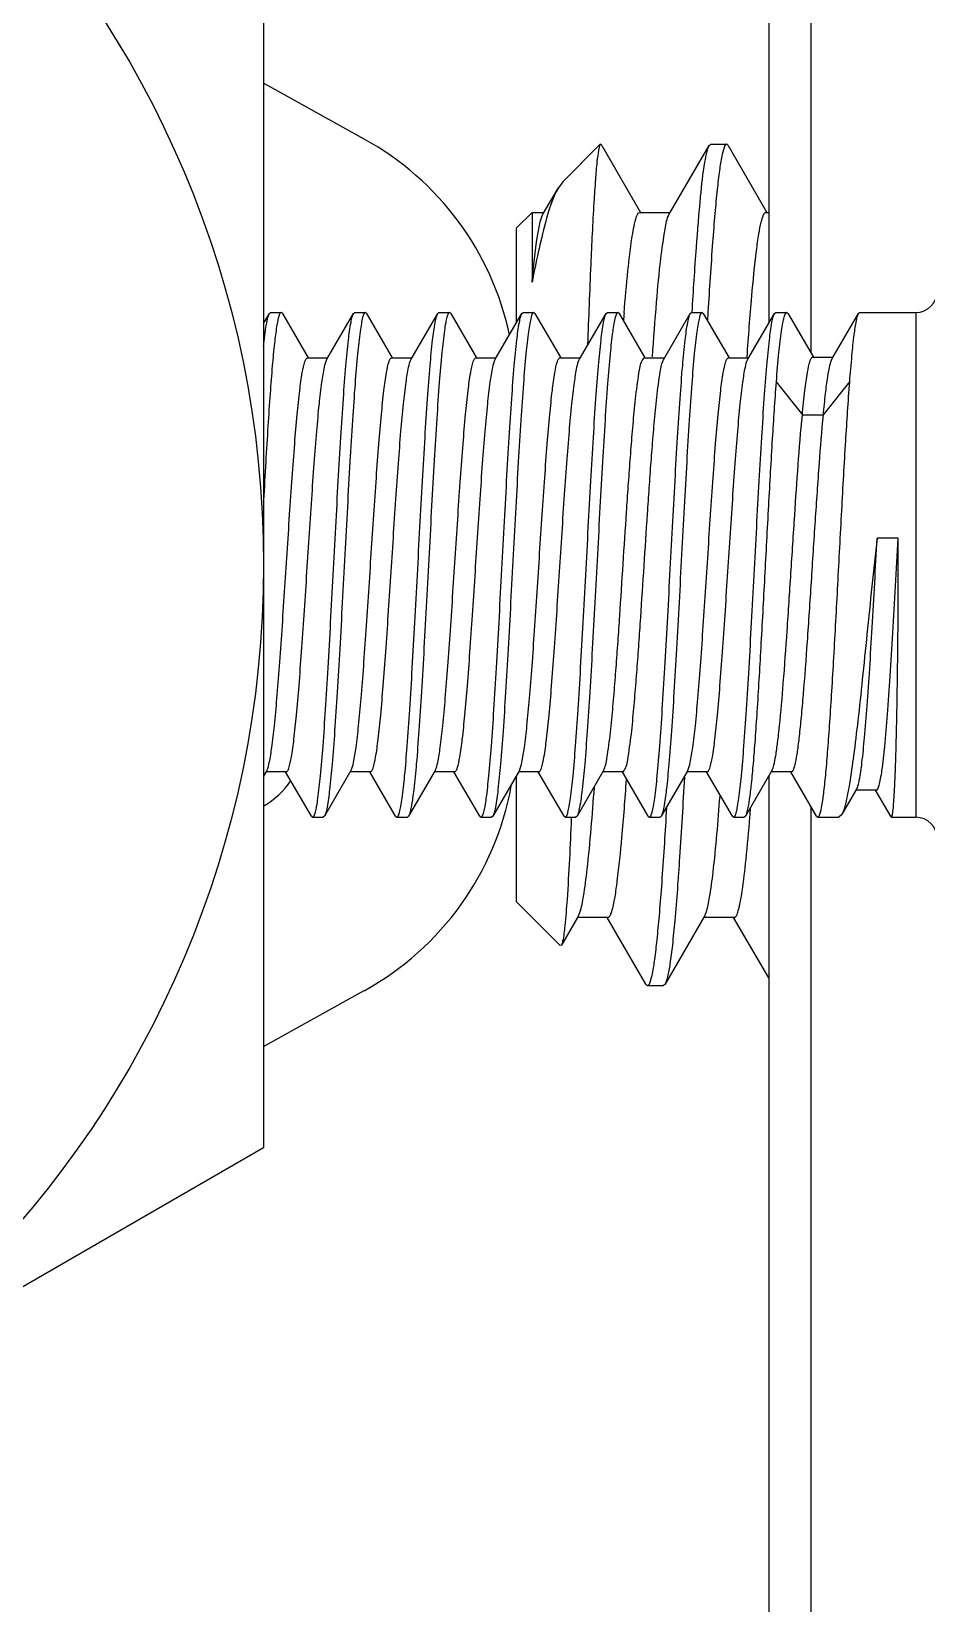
# Model space of a CAD drawing. Extents: x -427546 to -314919, y 698702 to 968782.
# Drawn here: x -410301.5 to -410247.2, y 889898.4 to 889993.9 of the extents above; entities that cross this region are included whole.
import ezdxf

# ---------------------------------------------------------------- set-up
doc = ezdxf.new("R2010")
doc.units = 0
doc.header["$LTSCALE"] = 1000
doc.header["$MEASUREMENT"] = 0
doc.layers.get('0').update_dxf_attribs({"linetype": 'CONTINUOUS'})

msp = doc.modelspace()

# ---------------------------------------------------------------- linework, layer by layer
for p, q in [((-410256.778, 890048.397), (-410256.778, 889976.171)), ((-410254.223, 890022.842), (-410254.223, 889974.394)), ((-410287.444, 889996.92), (-410287.444, 889926.101)), ((-410281.327, 889987.378), (-410287.444, 889990.768)), ((-410269.283, 889984.782), (-410267, 889987.065)), ((-410267, 889987.065), (-410267.015, 889987.046)), ((-410266.899, 889986.978), (-410267, 889987.065)), ((-410260.394, 889986.979), (-410260.294, 889987.065)), ((-410260.294, 889987.065), (-410259.333, 889987.065)), ((-410260.294, 889987.065), (-410259.333, 889987.065)), ((-410259.333, 889987.065), (-410259.347, 889987.063)), ((-410259.233, 889986.978), (-410259.333, 889987.065)), ((-410266.899, 889986.978), (-410264.55, 889982.925)), ((-410262.813, 889982.822), (-410260.394, 889986.979)), ((-410259.233, 889986.978), (-410256.883, 889982.925)), ((-410270.419, 889982.925), (-410269.548, 889984.421)), ((-410269.283, 889984.782), (-410269.548, 889984.421)), ((-410272.111, 889981.954), (-410271.14, 889982.925)), ((-410271.14, 889982.925), (-410270.419, 889982.925)), ((-410271.14, 889982.925), (-410271.14, 889978.69)), ((-410270.479, 889982.822), (-410270.419, 889982.925)), ((-410264.61, 889982.925), (-410262.753, 889982.925)), ((-410256.943, 889982.925), (-410256.778, 889982.925)), ((-410272.111, 889981.954), (-410272.111, 889976.171)), ((-410287.444, 889976.171), (-410287.09, 889976.779)), ((-410287.09, 889976.779), (-410287.016, 889976.843)), ((-410287.016, 889976.843), (-410286.376, 889976.843)), ((-410287.016, 889976.843), (-410286.376, 889976.843)), ((-410286.301, 889976.779), (-410286.376, 889976.843)), ((-410286.301, 889976.779), (-410284.737, 889974.083)), ((-410283.595, 889974.006), (-410281.979, 889976.779)), ((-410281.979, 889976.779), (-410281.905, 889976.843)), ((-410281.905, 889976.843), (-410281.265, 889976.843)), ((-410281.905, 889976.843), (-410281.265, 889976.843)), ((-410281.19, 889976.779), (-410281.265, 889976.843)), ((-410281.19, 889976.779), (-410279.626, 889974.083)), ((-410278.484, 889974.006), (-410276.868, 889976.779)), ((-410276.868, 889976.779), (-410276.794, 889976.843)), ((-410276.794, 889976.843), (-410276.154, 889976.843)), ((-410276.794, 889976.843), (-410276.154, 889976.843)), ((-410276.14, 889976.841), (-410276.154, 889976.843)), ((-410276.079, 889976.779), (-410276.14, 889976.841)), ((-410276.079, 889976.779), (-410274.515, 889974.083)), ((-410273.373, 889974.006), (-410271.757, 889976.779)), ((-410271.757, 889976.779), (-410271.683, 889976.843)), ((-410271.683, 889976.843), (-410271.043, 889976.843)), ((-410271.683, 889976.843), (-410271.043, 889976.843)), ((-410270.968, 889976.779), (-410271.043, 889976.843)), ((-410270.968, 889976.779), (-410269.404, 889974.083)), ((-410268.262, 889974.006), (-410266.646, 889976.779)), ((-410266.646, 889976.779), (-410266.572, 889976.843)), ((-410266.572, 889976.843), (-410265.932, 889976.843)), ((-410266.572, 889976.843), (-410265.932, 889976.843)), ((-410265.857, 889976.779), (-410265.932, 889976.843)), ((-410265.857, 889976.779), (-410264.293, 889974.083)), ((-410263.151, 889974.006), (-410261.535, 889976.779)), ((-410261.535, 889976.779), (-410261.461, 889976.843)), ((-410261.461, 889976.843), (-410260.821, 889976.843)), ((-410261.461, 889976.843), (-410260.821, 889976.843)), ((-410260.746, 889976.779), (-410260.821, 889976.843)), ((-410260.746, 889976.779), (-410259.182, 889974.083)), ((-410260.469, 889976.771), (-410260.493, 889976.371)), ((-410260.463, 889976.881), (-410260.469, 889976.771)), ((-410258.04, 889974.006), (-410256.424, 889976.779)), ((-410256.424, 889976.779), (-410256.35, 889976.843)), ((-410256.35, 889976.843), (-410255.688, 889976.843)), ((-410256.35, 889976.843), (-410255.688, 889976.843)), ((-410255.602, 889976.768), (-410255.688, 889976.843)), ((-410255.602, 889976.768), (-410254.064, 889974.121)), ((-410252.924, 889974.043), (-410251.326, 889976.787)), ((-410251.326, 889976.787), (-410251.261, 889976.843)), ((-410251.261, 889976.843), (-410247.834, 889976.843)), ((-410251.261, 889976.843), (-410247.834, 889976.843)), ((-410247.834, 889946.177), (-410247.834, 889976.843)), ((-410284.782, 889974.083), (-410283.55, 889974.083)), ((-410279.671, 889974.083), (-410278.439, 889974.083)), ((-410274.56, 889974.083), (-410273.328, 889974.083)), ((-410269.449, 889974.083), (-410268.217, 889974.083)), ((-410264.338, 889974.083), (-410263.106, 889974.083)), ((-410259.228, 889974.083), (-410257.995, 889974.083)), ((-410258.096, 889974.064), (-410258.089, 889974.15)), ((-410254.11, 889974.121), (-410252.878, 889974.121)), ((-410256.329, 889972.619), (-410254.735, 889970.62)), ((-410253.457, 889970.62), (-410251.858, 889972.619)), ((-410254.735, 889970.62), (-410253.457, 889970.62)), ((-410248.919, 889963.134), (-410250.197, 889963.134)), ((-410287.247, 889949.016), (-410287.444, 889948.676)), ((-410286.06, 889948.937), (-410287.292, 889948.937)), ((-410284.535, 889946.241), (-410286.105, 889948.937)), ((-410282.136, 889949.016), (-410283.746, 889946.242)), ((-410280.949, 889948.937), (-410282.181, 889948.937)), ((-410279.424, 889946.241), (-410280.994, 889948.937)), ((-410277.025, 889949.016), (-410278.635, 889946.242)), ((-410275.838, 889948.937), (-410277.071, 889948.937)), ((-410274.313, 889946.241), (-410275.883, 889948.937)), ((-410271.914, 889949.016), (-410273.524, 889946.242)), ((-410270.727, 889948.937), (-410271.96, 889948.937)), ((-410269.202, 889946.241), (-410270.772, 889948.937)), ((-410266.803, 889949.016), (-410268.413, 889946.242)), ((-410265.616, 889948.937), (-410266.849, 889948.937)), ((-410264.091, 889946.241), (-410265.661, 889948.937)), ((-410261.692, 889949.016), (-410263.302, 889946.242)), ((-410260.505, 889948.937), (-410261.738, 889948.937)), ((-410258.98, 889946.241), (-410260.55, 889948.937)), ((-410256.581, 889949.016), (-410258.191, 889946.242)), ((-410255.394, 889948.937), (-410256.627, 889948.937)), ((-410253.869, 889946.241), (-410255.439, 889948.937)), ((-410272.111, 889948.676), (-410272.111, 889941.066)), ((-410256.778, 889948.676), (-410256.778, 889874.624)), ((-410251.438, 889947.888), (-410252.354, 889946.318)), ((-410250.244, 889947.817), (-410251.48, 889947.817)), ((-410249.347, 889946.197), (-410250.287, 889947.817)), ((-410284.535, 889946.241), (-410284.46, 889946.177)), ((-410284.46, 889946.177), (-410283.82, 889946.177)), ((-410284.46, 889946.177), (-410283.82, 889946.177)), ((-410283.746, 889946.242), (-410283.82, 889946.177)), ((-410279.424, 889946.241), (-410279.349, 889946.177)), ((-410279.349, 889946.177), (-410278.709, 889946.177)), ((-410279.349, 889946.177), (-410278.709, 889946.177)), ((-410278.635, 889946.242), (-410278.709, 889946.177)), ((-410274.313, 889946.241), (-410274.238, 889946.177)), ((-410274.238, 889946.177), (-410273.598, 889946.177)), ((-410274.238, 889946.177), (-410273.598, 889946.177)), ((-410273.524, 889946.242), (-410273.598, 889946.177)), ((-410269.202, 889946.241), (-410269.128, 889946.177)), ((-410269.128, 889946.177), (-410268.487, 889946.177)), ((-410269.128, 889946.177), (-410268.487, 889946.177)), ((-410268.759, 889946.127), (-410268.76, 889946.097)), ((-410268.413, 889946.242), (-410268.487, 889946.177)), ((-410264.091, 889946.241), (-410264.017, 889946.177)), ((-410264.017, 889946.177), (-410263.376, 889946.177)), ((-410264.017, 889946.177), (-410263.376, 889946.177)), ((-410263.302, 889946.242), (-410263.376, 889946.177)), ((-410262.994, 889946.195), (-410262.993, 889946.222)), ((-410262.993, 889946.222), (-410262.959, 889946.801)), ((-410258.98, 889946.241), (-410258.906, 889946.177)), ((-410258.906, 889946.177), (-410258.265, 889946.177)), ((-410258.906, 889946.177), (-410258.265, 889946.177)), ((-410258.191, 889946.242), (-410258.265, 889946.177)), ((-410254.223, 889946.849), (-410254.223, 889872.068)), ((-410253.869, 889946.241), (-410253.795, 889946.177)), ((-410253.795, 889946.177), (-410252.517, 889946.177)), ((-410253.795, 889946.177), (-410252.517, 889946.177)), ((-410252.354, 889946.318), (-410252.517, 889946.177)), ((-410249.347, 889946.197), (-410249.324, 889946.177)), ((-410249.324, 889946.177), (-410247.834, 889946.177)), ((-410249.324, 889946.177), (-410247.834, 889946.177)), ((-410272.111, 889941.066), (-410269.43, 889938.385)), ((-410268.323, 889940.199), (-410268.383, 889940.095)), ((-410260.656, 889940.199), (-410263.066, 889936.042)), ((-410268.383, 889940.095), (-410269.36, 889938.411)), ((-410266.526, 889940.095), (-410268.383, 889940.095)), ((-410264.227, 889936.042), (-410266.586, 889940.095)), ((-410258.86, 889940.095), (-410260.716, 889940.095)), ((-410256.778, 889936.416), (-410258.92, 889940.095)), ((-410269.36, 889938.411), (-410269.43, 889938.385)), ((-410287.444, 889932.252), (-410281.327, 889935.643)), ((-410264.227, 889936.042), (-410264.127, 889935.955)), ((-410264.127, 889935.955), (-410264.113, 889935.957)), ((-410264.127, 889935.955), (-410263.167, 889935.955)), ((-410264.127, 889935.955), (-410263.167, 889935.955)), ((-410263.066, 889936.042), (-410263.167, 889935.955)), ((-410287.444, 889926.101), (-410348.776, 889890.691))]:
    msp.add_line(p, q)
msp.add_circle((-410348.776, 889961.51), 61.332)
for centre, radius, start, end in [((-410289.999, 889971.732), 17.888, 12.10609, 60.99999), ((-410247.834, 889978.121), 1.278, 270, 0), ((-410286.376, 889976.799), 0.0437, 90.03991, 101.02593), ((-410281.265, 889976.799), 0.0437, 90.03975, 101.01088), ((-410271.043, 889976.799), 0.0437, 90.03973, 101.00855), ((-410265.932, 889976.799), 0.0437, 90.04059, 101.08865), ((-410072.511, 889961.095), 193.683, 175.34936, 175.48727), ((-410260.821, 889976.799), 0.0437, 90.03959, 100.99568), ((-410255.688, 889976.794), 0.0495, 90.00528, 95.81461), ((-410289.999, 889951.288), 5.111, 300.11018, 325.6732), ((-410289.999, 889951.288), 17.888, 299.00001, 349.65491), ((-410284.46, 889946.221), 0.0437, 270.03852, 280.89518), ((-410279.349, 889946.221), 0.0436, 270.03683, 280.73118), ((-410274.239, 889946.221), 0.0437, 270.03858, 280.90111), ((-410269.128, 889946.221), 0.0436, 270.03696, 280.7443), ((-410264.017, 889946.221), 0.0437, 270.03862, 280.90474), ((-410258.906, 889946.221), 0.0436, 270.03729, 280.77595), ((-410451.648, 889961.98), 194.374, 355.34217, 355.50155), ((-410253.795, 889946.221), 0.0436, 270.03314, 280.36013), ((-410247.834, 889944.9), 1.278, 0, 90)]:
    msp.add_arc(centre, radius, start, end)
for points, knots in [([(-410267.015, 889987.046), (-410267.076, 889986.946), (-410267.125, 889986.582), (-410267.225, 889985.887), (-410267.307, 889984.818), (-410267.447, 889982.738), (-410267.603, 889979.39), (-410267.715, 889976.515), (-410267.774, 889974.898)], [0, 0, 0, 0, 0.028803, 0.087347, 0.175234, 0.291375, 0.601546, 1, 1, 1, 1]), ([(-410259.347, 889987.063), (-410259.427, 889987.044), (-410259.532, 889986.739), (-410259.655, 889986.247), (-410259.786, 889985.369), (-410259.92, 889984.216), (-410260.056, 889982.754), (-410260.251, 889980.28), (-410260.378, 889978.29), (-410260.463, 889976.881)], [0, 0, 0, 0, 0.023735, 0.077097, 0.161261, 0.275517, 0.41849, 0.588403, 1, 1, 1, 1]), ([(-410261.424, 889976.852), (-410261.346, 889978.167), (-410261.198, 889980.512), (-410260.95, 889983.551), (-410260.746, 889985.5), (-410260.55, 889986.527), (-410260.458, 889986.868), (-410260.394, 889986.979)], [0, 0, 0, 0, 0.387493, 0.691197, 0.897942, 0.962227, 1, 1, 1, 1]), ([(-410269.548, 889984.421), (-410269.926, 889983.771), (-410270.486, 889981.833), (-410270.907, 889979.903), (-410271.14, 889978.69)], [0, 0, 0, 0, 0.378609, 1, 1, 1, 1]), ([(-410271.14, 889978.69), (-410271.051, 889979.624), (-410270.932, 889980.854), (-410270.68, 889982.222), (-410270.564, 889982.677), (-410270.479, 889982.822)], [0, 0, 0, 0, 0.670781, 0.879418, 1, 1, 1, 1]), ([(-410265.556, 889976.798), (-410265.485, 889977.667), (-410265.35, 889979.187), (-410265.137, 889981.082), (-410264.929, 889982.258), (-410264.775, 889982.768), (-410264.661, 889982.925), (-410264.61, 889982.925)], [0, 0, 0, 0, 0.418103, 0.729509, 0.923457, 0.975156, 1, 1, 1, 1]), ([(-410263.84, 889974.139), (-410263.762, 889975.251), (-410263.607, 889977.238), (-410263.38, 889979.844), (-410263.118, 889981.61), (-410262.971, 889982.55), (-410262.813, 889982.822)], [0, 0, 0, 0, 0.381891, 0.683609, 0.892235, 1, 1, 1, 1]), ([(-410258.089, 889974.15), (-410258.003, 889975.376), (-410257.841, 889977.527), (-410257.598, 889980.024), (-410257.398, 889981.515), (-410257.253, 889982.263), (-410257.146, 889982.677), (-410257.012, 889982.925), (-410256.943, 889982.925)], [0, 0, 0, 0, 0.413981, 0.72778, 0.84167, 0.924911, 0.976907, 1, 1, 1, 1]), ([(-410286.384, 889976.842), (-410286.414, 889976.837), (-410286.472, 889976.751), (-410286.528, 889976.587), (-410286.593, 889976.317), (-410286.688, 889975.773), (-410286.8, 889974.857), (-410286.927, 889973.501), (-410287.056, 889971.827), (-410287.186, 889969.881), (-410287.316, 889967.713), (-410287.401, 889966.199), (-410287.444, 889965.415)], [0, 0, 0, 0, 0.007976, 0.023399, 0.047119, 0.079188, 0.167777, 0.287121, 0.434165, 0.605074, 0.795358, 1, 1, 1, 1]), ([(-410287.444, 889974.768), (-410287.396, 889975.219), (-410287.331, 889975.815), (-410287.197, 889976.482), (-410287.133, 889976.705), (-410287.09, 889976.779)], [0, 0, 0, 0, 0.664814, 0.874197, 1, 1, 1, 1]), ([(-410284.452, 889946.178), (-410284.415, 889946.185), (-410284.348, 889946.305), (-410284.284, 889946.52), (-410284.208, 889946.884), (-410284.098, 889947.614), (-410283.967, 889948.839), (-410283.819, 889950.635), (-410283.669, 889952.824), (-410283.518, 889955.324), (-410283.367, 889958.048), (-410283.215, 889960.896), (-410283.063, 889963.766), (-410282.912, 889966.554), (-410282.76, 889969.162), (-410282.61, 889971.494), (-410282.462, 889973.467), (-410282.313, 889975.009), (-410282.188, 889976.002), (-410282.072, 889976.536), (-410282.015, 889976.717), (-410281.979, 889976.779)], [0, 0, 0, 0, 0.003708, 0.011331, 0.023205, 0.039308, 0.083699, 0.143025, 0.215195, 0.297631, 0.387378, 0.481219, 0.575789, 0.667691, 0.753629, 0.830521, 0.895618, 0.946611, 0.981731, 0.992985, 1, 1, 1, 1]), ([(-410281.273, 889976.842), (-410281.31, 889976.835), (-410281.377, 889976.715), (-410281.441, 889976.5), (-410281.517, 889976.136), (-410281.627, 889975.406), (-410281.758, 889974.181), (-410281.906, 889972.386), (-410282.056, 889970.197), (-410282.207, 889967.697), (-410282.358, 889964.974), (-410282.51, 889962.127), (-410282.662, 889959.257), (-410282.813, 889956.469), (-410282.965, 889953.861), (-410283.115, 889951.529), (-410283.263, 889949.556), (-410283.412, 889948.013), (-410283.537, 889947.02), (-410283.653, 889946.485), (-410283.71, 889946.304), (-410283.746, 889946.242)], [0, 0, 0, 0, 0.003711, 0.011337, 0.023212, 0.039315, 0.083701, 0.143019, 0.215177, 0.2976, 0.387333, 0.481165, 0.575727, 0.667621, 0.753554, 0.830449, 0.895556, 0.946563, 0.981704, 0.992971, 1, 1, 1, 1]), ([(-410279.341, 889946.178), (-410279.304, 889946.185), (-410279.237, 889946.305), (-410279.173, 889946.519), (-410279.097, 889946.884), (-410278.987, 889947.613), (-410278.857, 889948.838), (-410278.708, 889950.634), (-410278.558, 889952.822), (-410278.407, 889955.323), (-410278.256, 889958.046), (-410278.104, 889960.894), (-410277.952, 889963.764), (-410277.801, 889966.553), (-410277.65, 889969.161), (-410277.499, 889971.493), (-410277.351, 889973.467), (-410277.202, 889975.009), (-410277.077, 889976.002), (-410276.961, 889976.536), (-410276.904, 889976.717), (-410276.868, 889976.779)], [0, 0, 0, 0, 0.003703, 0.01132, 0.023187, 0.039284, 0.083664, 0.142983, 0.215146, 0.297577, 0.387325, 0.481173, 0.575752, 0.667661, 0.753607, 0.830509, 0.895614, 0.946609, 0.98173, 0.992984, 1, 1, 1, 1]), ([(-410276.154, 889976.843), (-410276.189, 889976.843), (-410276.263, 889976.732), (-410276.321, 889976.529), (-410276.4, 889976.176), (-410276.509, 889975.46), (-410276.641, 889974.249), (-410276.789, 889972.465), (-410276.939, 889970.284), (-410277.091, 889967.785), (-410277.243, 889965.059), (-410277.395, 889962.204), (-410277.547, 889959.325), (-410277.699, 889956.524), (-410277.851, 889953.904), (-410278.002, 889951.56), (-410278.151, 889949.575), (-410278.3, 889948.023), (-410278.425, 889947.024), (-410278.541, 889946.487), (-410278.598, 889946.304), (-410278.635, 889946.242)], [0, 0, 0, 0, 0.003386, 0.010605, 0.022094, 0.037845, 0.081651, 0.140562, 0.21249, 0.294853, 0.384679, 0.47873, 0.573605, 0.66588, 0.752224, 0.829521, 0.894986, 0.946281, 0.981617, 0.992941, 1, 1, 1, 1]), ([(-410274.23, 889946.178), (-410274.193, 889946.185), (-410274.126, 889946.305), (-410274.062, 889946.52), (-410273.986, 889946.885), (-410273.876, 889947.614), (-410273.746, 889948.839), (-410273.597, 889950.635), (-410273.447, 889952.824), (-410273.296, 889955.324), (-410273.145, 889958.048), (-410272.993, 889960.896), (-410272.841, 889963.766), (-410272.69, 889966.554), (-410272.539, 889969.162), (-410272.388, 889971.494), (-410272.24, 889973.467), (-410272.091, 889975.009), (-410271.966, 889976.002), (-410271.85, 889976.536), (-410271.793, 889976.717), (-410271.757, 889976.779)], [0, 0, 0, 0, 0.003708, 0.011332, 0.023206, 0.039309, 0.083701, 0.143026, 0.215196, 0.297631, 0.387378, 0.481219, 0.575788, 0.66769, 0.753628, 0.830521, 0.895618, 0.94661, 0.98173, 0.992985, 1, 1, 1, 1]), ([(-410271.051, 889976.842), (-410271.089, 889976.835), (-410271.155, 889976.715), (-410271.219, 889976.5), (-410271.295, 889976.136), (-410271.405, 889975.406), (-410271.536, 889974.181), (-410271.684, 889972.386), (-410271.834, 889970.197), (-410271.985, 889967.697), (-410272.136, 889964.974), (-410272.288, 889962.127), (-410272.44, 889959.257), (-410272.592, 889956.469), (-410272.743, 889953.861), (-410272.893, 889951.529), (-410273.042, 889949.556), (-410273.19, 889948.013), (-410273.315, 889947.02), (-410273.431, 889946.485), (-410273.488, 889946.304), (-410273.524, 889946.242)], [0, 0, 0, 0, 0.003711, 0.011337, 0.023212, 0.039314, 0.0837, 0.143018, 0.215176, 0.297599, 0.387332, 0.481164, 0.575726, 0.667621, 0.753554, 0.830449, 0.895556, 0.946563, 0.981704, 0.992971, 1, 1, 1, 1]), ([(-410269.119, 889946.178), (-410269.082, 889946.185), (-410269.015, 889946.305), (-410268.951, 889946.519), (-410268.875, 889946.884), (-410268.765, 889947.613), (-410268.635, 889948.838), (-410268.487, 889950.634), (-410268.337, 889952.822), (-410268.186, 889955.323), (-410268.034, 889958.046), (-410267.882, 889960.894), (-410267.73, 889963.764), (-410267.579, 889966.554), (-410267.428, 889969.161), (-410267.277, 889971.493), (-410267.129, 889973.467), (-410266.98, 889975.009), (-410266.855, 889976.002), (-410266.739, 889976.536), (-410266.682, 889976.717), (-410266.646, 889976.779)], [0, 0, 0, 0, 0.003703, 0.011321, 0.023188, 0.039286, 0.083667, 0.142986, 0.21515, 0.297581, 0.387329, 0.481177, 0.575755, 0.667664, 0.753609, 0.83051, 0.895615, 0.94661, 0.98173, 0.992984, 1, 1, 1, 1]), ([(-410265.94, 889976.842), (-410265.978, 889976.835), (-410266.044, 889976.715), (-410266.108, 889976.5), (-410266.184, 889976.135), (-410266.294, 889975.406), (-410266.425, 889974.181), (-410266.573, 889972.385), (-410266.723, 889970.197), (-410266.874, 889967.697), (-410267.025, 889964.974), (-410267.177, 889962.126), (-410267.329, 889959.257), (-410267.481, 889956.469), (-410267.632, 889953.861), (-410267.782, 889951.529), (-410267.931, 889949.556), (-410268.079, 889948.013), (-410268.204, 889947.02), (-410268.32, 889946.485), (-410268.377, 889946.304), (-410268.413, 889946.242)], [0, 0, 0, 0, 0.003714, 0.011343, 0.023221, 0.039327, 0.08372, 0.14304, 0.215198, 0.297619, 0.387351, 0.481178, 0.575732, 0.667622, 0.753555, 0.83045, 0.895556, 0.946562, 0.981703, 0.992971, 1, 1, 1, 1]), ([(-410264.008, 889946.178), (-410263.971, 889946.185), (-410263.904, 889946.305), (-410263.84, 889946.52), (-410263.764, 889946.885), (-410263.654, 889947.614), (-410263.524, 889948.839), (-410263.375, 889950.635), (-410263.226, 889952.824), (-410263.075, 889955.324), (-410262.923, 889958.048), (-410262.771, 889960.896), (-410262.619, 889963.766), (-410262.468, 889966.554), (-410262.317, 889969.162), (-410262.166, 889971.494), (-410262.018, 889973.467), (-410261.869, 889975.009), (-410261.744, 889976.002), (-410261.628, 889976.536), (-410261.572, 889976.717), (-410261.535, 889976.779)], [0, 0, 0, 0, 0.003708, 0.011332, 0.023206, 0.03931, 0.083702, 0.143027, 0.215196, 0.297632, 0.387379, 0.481219, 0.575788, 0.66769, 0.753628, 0.830521, 0.895618, 0.946611, 0.98173, 0.992985, 1, 1, 1, 1]), ([(-410260.829, 889976.842), (-410260.867, 889976.835), (-410260.933, 889976.715), (-410260.997, 889976.5), (-410261.073, 889976.136), (-410261.183, 889975.406), (-410261.314, 889974.181), (-410261.462, 889972.386), (-410261.612, 889970.197), (-410261.763, 889967.697), (-410261.914, 889964.974), (-410262.066, 889962.127), (-410262.218, 889959.257), (-410262.37, 889956.469), (-410262.521, 889953.861), (-410262.672, 889951.53), (-410262.82, 889949.556), (-410262.968, 889948.013), (-410263.093, 889947.02), (-410263.209, 889946.485), (-410263.266, 889946.304), (-410263.302, 889946.242)], [0, 0, 0, 0, 0.003711, 0.011336, 0.02321, 0.039312, 0.083698, 0.143015, 0.215173, 0.297594, 0.387327, 0.481159, 0.575721, 0.667617, 0.753551, 0.830448, 0.895556, 0.946563, 0.981704, 0.992971, 1, 1, 1, 1]), ([(-410258.897, 889946.178), (-410258.86, 889946.185), (-410258.793, 889946.305), (-410258.729, 889946.52), (-410258.654, 889946.884), (-410258.543, 889947.614), (-410258.413, 889948.838), (-410258.265, 889950.634), (-410258.115, 889952.823), (-410257.964, 889955.323), (-410257.812, 889958.047), (-410257.66, 889960.895), (-410257.509, 889963.765), (-410257.357, 889966.554), (-410257.206, 889969.161), (-410257.055, 889971.493), (-410256.907, 889973.467), (-410256.758, 889975.009), (-410256.633, 889976.002), (-410256.517, 889976.536), (-410256.461, 889976.717), (-410256.424, 889976.779)], [0, 0, 0, 0, 0.003704, 0.011323, 0.023191, 0.03929, 0.083673, 0.142993, 0.215158, 0.297591, 0.387338, 0.481186, 0.575764, 0.667671, 0.753614, 0.830513, 0.895616, 0.946611, 0.98173, 0.992985, 1, 1, 1, 1]), ([(-410255.693, 889976.843), (-410255.73, 889976.839), (-410255.805, 889976.727), (-410255.87, 889976.518), (-410255.95, 889976.165), (-410256.062, 889975.453), (-410256.196, 889974.253), (-410256.283, 889973.215), (-410256.329, 889972.619)], [0, 0, 0, 0, 0.025999, 0.078741, 0.161216, 0.273457, 0.583864, 1, 1, 1, 1]), ([(-410251.858, 889972.619), (-410251.816, 889973.159), (-410251.736, 889974.115), (-410251.615, 889975.365), (-410251.482, 889976.209), (-410251.402, 889976.656), (-410251.326, 889976.787)], [0, 0, 0, 0, 0.385426, 0.68535, 0.89169, 1, 1, 1, 1]), ([(-410287.247, 889949.016), (-410287.162, 889949.163), (-410287.061, 889949.644), (-410286.91, 889950.545), (-410286.769, 889951.848), (-410286.618, 889953.489), (-410286.469, 889955.42), (-410286.262, 889958.359), (-410286.066, 889961.431), (-410285.864, 889964.526), (-410285.713, 889966.741), (-410285.563, 889968.769), (-410285.414, 889970.537), (-410285.265, 889971.986), (-410285.125, 889973.054), (-410284.991, 889973.708), (-410284.888, 889974.001), (-410284.814, 889974.083), (-410284.782, 889974.083)], [0, 0, 0, 0, 0.020221, 0.057009, 0.109346, 0.175452, 0.253005, 0.33926, 0.525406, 0.618671, 0.707625, 0.789106, 0.860221, 0.918463, 0.961812, 0.988888, 0.996222, 1, 1, 1, 1]), ([(-410286.06, 889948.937), (-410286.028, 889948.937), (-410285.954, 889949.02), (-410285.851, 889949.312), (-410285.717, 889949.967), (-410285.578, 889951.035), (-410285.429, 889952.484), (-410285.28, 889954.253), (-410285.129, 889956.282), (-410284.978, 889958.497), (-410284.776, 889961.592), (-410284.58, 889964.665), (-410284.373, 889967.604), (-410284.224, 889969.534), (-410284.073, 889971.176), (-410283.932, 889972.478), (-410283.781, 889973.378), (-410283.681, 889973.859), (-410283.595, 889974.006)], [0, 0, 0, 0, 0.003779, 0.011114, 0.038197, 0.081556, 0.139811, 0.210942, 0.292439, 0.381409, 0.474688, 0.660849, 0.747103, 0.824649, 0.89074, 0.943055, 0.979813, 1, 1, 1, 1]), ([(-410282.136, 889949.016), (-410282.051, 889949.163), (-410281.95, 889949.644), (-410281.799, 889950.545), (-410281.658, 889951.848), (-410281.507, 889953.489), (-410281.358, 889955.42), (-410281.151, 889958.359), (-410280.955, 889961.431), (-410280.753, 889964.526), (-410280.602, 889966.741), (-410280.452, 889968.769), (-410280.303, 889970.537), (-410280.154, 889971.986), (-410280.014, 889973.054), (-410279.88, 889973.708), (-410279.777, 889974.001), (-410279.703, 889974.083), (-410279.671, 889974.083)], [0, 0, 0, 0, 0.020221, 0.057009, 0.109346, 0.175452, 0.253005, 0.33926, 0.525406, 0.618671, 0.707625, 0.789106, 0.860221, 0.918463, 0.961812, 0.988889, 0.996222, 1, 1, 1, 1]), ([(-410280.949, 889948.937), (-410280.917, 889948.937), (-410280.843, 889949.02), (-410280.74, 889949.312), (-410280.606, 889949.967), (-410280.467, 889951.035), (-410280.318, 889952.484), (-410280.169, 889954.253), (-410280.018, 889956.282), (-410279.867, 889958.497), (-410279.665, 889961.592), (-410279.469, 889964.665), (-410279.262, 889967.604), (-410279.113, 889969.534), (-410278.962, 889971.176), (-410278.821, 889972.478), (-410278.67, 889973.378), (-410278.57, 889973.859), (-410278.484, 889974.006)], [0, 0, 0, 0, 0.003779, 0.011114, 0.038196, 0.081556, 0.139811, 0.210942, 0.292439, 0.38141, 0.474688, 0.660849, 0.747103, 0.824649, 0.89074, 0.943055, 0.979813, 1, 1, 1, 1]), ([(-410277.025, 889949.016), (-410276.94, 889949.163), (-410276.839, 889949.644), (-410276.689, 889950.545), (-410276.547, 889951.848), (-410276.397, 889953.489), (-410276.247, 889955.42), (-410276.04, 889958.359), (-410275.844, 889961.431), (-410275.642, 889964.526), (-410275.491, 889966.741), (-410275.341, 889968.769), (-410275.192, 889970.537), (-410275.043, 889971.986), (-410274.903, 889973.054), (-410274.769, 889973.708), (-410274.666, 889974.001), (-410274.592, 889974.083), (-410274.56, 889974.083)], [0, 0, 0, 0, 0.020221, 0.057008, 0.109345, 0.17545, 0.253003, 0.339257, 0.525401, 0.618666, 0.70762, 0.789101, 0.860217, 0.918459, 0.96181, 0.988888, 0.996221, 1, 1, 1, 1]), ([(-410275.838, 889948.937), (-410275.806, 889948.937), (-410275.732, 889949.02), (-410275.629, 889949.312), (-410275.495, 889949.967), (-410275.356, 889951.035), (-410275.207, 889952.484), (-410275.058, 889954.253), (-410274.907, 889956.281), (-410274.756, 889958.497), (-410274.554, 889961.592), (-410274.358, 889964.665), (-410274.151, 889967.604), (-410274.002, 889969.534), (-410273.851, 889971.175), (-410273.71, 889972.478), (-410273.559, 889973.378), (-410273.459, 889973.859), (-410273.373, 889974.006)], [0, 0, 0, 0, 0.003779, 0.011113, 0.038196, 0.081555, 0.139809, 0.210939, 0.292435, 0.381405, 0.474683, 0.660843, 0.747096, 0.824643, 0.890735, 0.943051, 0.979811, 1, 1, 1, 1]), ([(-410271.914, 889949.016), (-410271.829, 889949.163), (-410271.728, 889949.644), (-410271.578, 889950.545), (-410271.436, 889951.848), (-410271.286, 889953.489), (-410271.136, 889955.42), (-410270.929, 889958.359), (-410270.733, 889961.431), (-410270.531, 889964.526), (-410270.38, 889966.741), (-410270.23, 889968.769), (-410270.081, 889970.537), (-410269.932, 889971.986), (-410269.792, 889973.054), (-410269.658, 889973.708), (-410269.555, 889974.001), (-410269.481, 889974.083), (-410269.449, 889974.083)], [0, 0, 0, 0, 0.020221, 0.057009, 0.109346, 0.175452, 0.253005, 0.33926, 0.525406, 0.618671, 0.707625, 0.789106, 0.860221, 0.918463, 0.961812, 0.988889, 0.996221, 1, 1, 1, 1]), ([(-410270.727, 889948.937), (-410270.695, 889948.937), (-410270.621, 889949.02), (-410270.518, 889949.312), (-410270.384, 889949.967), (-410270.245, 889951.035), (-410270.096, 889952.484), (-410269.947, 889954.253), (-410269.796, 889956.282), (-410269.645, 889958.497), (-410269.443, 889961.592), (-410269.247, 889964.665), (-410269.04, 889967.604), (-410268.891, 889969.534), (-410268.74, 889971.176), (-410268.599, 889972.478), (-410268.448, 889973.378), (-410268.348, 889973.859), (-410268.262, 889974.006)], [0, 0, 0, 0, 0.003779, 0.011113, 0.038196, 0.081556, 0.139811, 0.210942, 0.292439, 0.38141, 0.474689, 0.66085, 0.747103, 0.824649, 0.89074, 0.943055, 0.979813, 1, 1, 1, 1]), ([(-410266.803, 889949.016), (-410266.686, 889949.25), (-410266.59, 889949.778), (-410266.475, 889950.554), (-410266.379, 889951.338), (-410266.275, 889952.385), (-410266.159, 889953.695), (-410266.037, 889955.268), (-410265.925, 889956.843), (-410265.782, 889958.942), (-410265.613, 889961.567), (-410265.443, 889964.191), (-410265.3, 889966.291), (-410265.187, 889967.865), (-410265.064, 889969.438), (-410264.946, 889970.749), (-410264.846, 889971.794), (-410264.732, 889972.581), (-410264.637, 889973.343), (-410264.519, 889973.898), (-410264.338, 889974.083)], [0, 0, 0, 0, 0.031186, 0.062475, 0.093704, 0.124983, 0.187517, 0.250043, 0.312574, 0.375103, 0.500161, 0.62522, 0.687747, 0.750283, 0.812799, 0.875353, 0.906651, 0.937778, 0.969229, 1, 1, 1, 1]), ([(-410265.616, 889948.937), (-410265.435, 889949.122), (-410265.318, 889949.678), (-410265.222, 889950.44), (-410265.108, 889951.226), (-410265.009, 889952.272), (-410264.891, 889953.582), (-410264.767, 889955.156), (-410264.655, 889956.73), (-410264.512, 889958.829), (-410264.342, 889961.454), (-410264.172, 889964.079), (-410264.03, 889966.178), (-410263.918, 889967.753), (-410263.795, 889969.326), (-410263.68, 889970.636), (-410263.576, 889971.683), (-410263.48, 889972.467), (-410263.365, 889973.243), (-410263.268, 889973.771), (-410263.151, 889974.006)], [0, 0, 0, 0, 0.030768, 0.062218, 0.093344, 0.124643, 0.187198, 0.249714, 0.31225, 0.374778, 0.499837, 0.624896, 0.687425, 0.749956, 0.812483, 0.875017, 0.906295, 0.937525, 0.968815, 1, 1, 1, 1]), ([(-410261.692, 889949.016), (-410261.607, 889949.163), (-410261.506, 889949.644), (-410261.356, 889950.545), (-410261.214, 889951.848), (-410261.064, 889953.489), (-410260.914, 889955.42), (-410260.708, 889958.359), (-410260.511, 889961.431), (-410260.309, 889964.526), (-410260.158, 889966.741), (-410260.008, 889968.769), (-410259.859, 889970.537), (-410259.71, 889971.986), (-410259.57, 889973.054), (-410259.436, 889973.709), (-410259.333, 889974.001), (-410259.259, 889974.083), (-410259.228, 889974.083)], [0, 0, 0, 0, 0.020221, 0.057009, 0.109346, 0.175452, 0.253005, 0.33926, 0.525406, 0.618671, 0.707626, 0.789106, 0.860222, 0.918463, 0.961813, 0.988889, 0.996221, 1, 1, 1, 1]), ([(-410260.505, 889948.937), (-410260.473, 889948.937), (-410260.399, 889949.02), (-410260.296, 889949.312), (-410260.163, 889949.967), (-410260.023, 889951.035), (-410259.874, 889952.484), (-410259.725, 889954.253), (-410259.574, 889956.282), (-410259.423, 889958.497), (-410259.222, 889961.592), (-410259.025, 889964.665), (-410258.818, 889967.604), (-410258.669, 889969.534), (-410258.518, 889971.176), (-410258.377, 889972.478), (-410258.226, 889973.378), (-410258.126, 889973.859), (-410258.04, 889974.006)], [0, 0, 0, 0, 0.003779, 0.011114, 0.038197, 0.081557, 0.139812, 0.210943, 0.29244, 0.38141, 0.474689, 0.66085, 0.747103, 0.824649, 0.89074, 0.943055, 0.979813, 1, 1, 1, 1]), ([(-410254.735, 889970.62), (-410254.688, 889971.117), (-410254.599, 889971.986), (-410254.458, 889973.073), (-410254.322, 889973.74), (-410254.217, 889974.037), (-410254.142, 889974.121), (-410254.11, 889974.121)], [0, 0, 0, 0, 0.416821, 0.727006, 0.920674, 0.973077, 1, 1, 1, 1]), ([(-410253.457, 889970.62), (-410253.417, 889971.052), (-410253.338, 889971.824), (-410253.214, 889972.838), (-410253.085, 889973.545), (-410252.993, 889973.923), (-410252.924, 889974.043)], [0, 0, 0, 0, 0.374921, 0.67078, 0.880329, 1, 1, 1, 1]), ([(-410256.329, 889972.619), (-410256.417, 889971.475), (-410256.58, 889968.977), (-410256.802, 889965.027), (-410257.025, 889960.791), (-410257.249, 889956.614), (-410257.441, 889953.325), (-410257.601, 889950.978), (-410257.715, 889949.517), (-410257.829, 889948.301), (-410257.937, 889947.351), (-410258.05, 889946.697), (-410258.128, 889946.35), (-410258.191, 889946.242)], [0, 0, 0, 0, 0.130118, 0.283774, 0.448524, 0.611007, 0.75805, 0.821983, 0.877746, 0.924216, 0.960473, 0.985838, 1, 1, 1, 1]), ([(-410253.787, 889946.178), (-410253.76, 889946.183), (-410253.707, 889946.252), (-410253.622, 889946.484), (-410253.52, 889946.996), (-410253.408, 889947.83), (-410253.292, 889948.969), (-410253.175, 889950.38), (-410253.056, 889952.036), (-410252.938, 889953.899), (-410252.775, 889956.677), (-410252.578, 889960.336), (-410252.348, 889964.723), (-410252.118, 889968.83), (-410251.949, 889971.43), (-410251.858, 889972.619)], [0, 0, 0, 0, 0.003023, 0.008655, 0.02883, 0.060884, 0.10423, 0.157961, 0.220923, 0.291749, 0.368894, 0.535298, 0.705669, 0.865188, 1, 1, 1, 1]), ([(-410256.581, 889949.016), (-410256.524, 889949.115), (-410256.442, 889949.416), (-410256.331, 889949.98), (-410256.222, 889950.779), (-410256.059, 889952.251), (-410255.868, 889954.517), (-410255.647, 889957.608), (-410255.427, 889961.012), (-410255.143, 889965.386), (-410254.925, 889968.595), (-410254.735, 889970.62)], [0, 0, 0, 0, 0.015824, 0.042527, 0.079816, 0.127025, 0.247356, 0.394063, 0.555499, 0.718817, 1, 1, 1, 1]), ([(-410255.394, 889948.937), (-410255.333, 889948.937), (-410255.223, 889949.179), (-410255.132, 889949.557), (-410255.011, 889950.258), (-410254.898, 889951.172), (-410254.779, 889952.329), (-410254.612, 889954.241), (-410254.412, 889956.98), (-410254.181, 889960.503), (-410253.949, 889964.115), (-410253.719, 889967.498), (-410253.549, 889969.64), (-410253.457, 889970.62)], [0, 0, 0, 0, 0.008447, 0.028211, 0.059849, 0.102845, 0.156318, 0.219121, 0.36706, 0.533759, 0.704628, 0.864703, 1, 1, 1, 1]), ([(-410250.197, 889963.134), (-410250.416, 889961.188), (-410250.708, 889958.325), (-410251.084, 889954.633), (-410251.347, 889952.175), (-410251.6, 889950.064), (-410251.836, 889948.369), (-410252.069, 889947.17), (-410252.234, 889946.525), (-410252.354, 889946.318)], [0, 0, 0, 0, 0.346094, 0.50857, 0.65594, 0.782806, 0.884568, 0.957661, 1, 1, 1, 1]), ([(-410251.438, 889947.889), (-410251.401, 889947.952), (-410251.341, 889948.135), (-410251.221, 889948.667), (-410251.091, 889949.644), (-410250.939, 889951.147), (-410250.789, 889953.052), (-410250.638, 889955.284), (-410250.434, 889958.681), (-410250.292, 889961.326), (-410250.197, 889963.134)], [0, 0, 0, 0, 0.014497, 0.037247, 0.107063, 0.207049, 0.333333, 0.481179, 0.645288, 1, 1, 1, 1]), ([(-410250.244, 889947.817), (-410250.206, 889947.817), (-410250.122, 889947.939), (-410250.058, 889948.163), (-410249.97, 889948.551), (-410249.851, 889949.331), (-410249.707, 889950.638), (-410249.548, 889952.544), (-410249.388, 889954.844), (-410249.23, 889957.443), (-410249.073, 889960.24), (-410248.971, 889962.159), (-410248.919, 889963.134)], [0, 0, 0, 0, 0.007534, 0.023454, 0.048663, 0.083048, 0.177833, 0.303692, 0.455223, 0.626216, 0.810017, 1, 1, 1, 1]), ([(-410249.321, 889946.178), (-410249.286, 889946.188), (-410249.268, 889946.347), (-410249.219, 889946.577), (-410249.187, 889947.019), (-410249.147, 889947.592), (-410249.112, 889948.327), (-410249.078, 889949.201), (-410249.046, 889950.211), (-410249.005, 889951.79), (-410248.964, 889954.006), (-410248.928, 889956.885), (-410248.91, 889959.964), (-410248.913, 889962.07), (-410248.919, 889963.134)], [0, 0, 0, 0, 0.006277, 0.021923, 0.047061, 0.081471, 0.124793, 0.17657, 0.236243, 0.303168, 0.455809, 0.627887, 0.811933, 1, 1, 1, 1]), ([(-410268.237, 889940.4), (-410268.129, 889940.718), (-410267.974, 889941.595), (-410267.648, 889944.123), (-410267.481, 889946.337), (-410267.359, 889948)], [0, 0, 0, 0, 0.131654, 0.346807, 1, 1, 1, 1]), ([(-410266.526, 889940.095), (-410266.46, 889940.095), (-410266.328, 889940.329), (-410266.225, 889940.725), (-410266.083, 889941.436), (-410265.888, 889942.857), (-410265.651, 889945.239), (-410265.493, 889947.293), (-410265.409, 889948.465)], [0, 0, 0, 0, 0.023282, 0.075204, 0.158212, 0.271837, 0.585296, 1, 1, 1, 1]), ([(-410261.895, 889948.617), (-410261.985, 889946.992), (-410262.157, 889944.082), (-410262.4, 889940.68), (-410262.61, 889938.524), (-410262.747, 889937.383), (-410262.888, 889936.594), (-410262.989, 889936.175), (-410263.066, 889936.043)], [0, 0, 0, 0, 0.385911, 0.691592, 0.808742, 0.899832, 0.963715, 1, 1, 1, 1]), ([(-410260.572, 889940.394), (-410260.47, 889940.692), (-410260.321, 889941.51), (-410260.009, 889943.862), (-410259.849, 889945.92), (-410259.733, 889947.466)], [0, 0, 0, 0, 0.132644, 0.347693, 1, 1, 1, 1]), ([(-410268.76, 889946.097), (-410268.832, 889944.458), (-410268.929, 889942.285), (-410269.127, 889939.803), (-410269.218, 889938.954), (-410269.286, 889938.643)], [0, 0, 0, 0, 0.658368, 0.872259, 1, 1, 1, 1]), ([(-410264.113, 889935.957), (-410264.033, 889935.976), (-410263.928, 889936.283), (-410263.804, 889936.777), (-410263.673, 889937.66), (-410263.538, 889938.819), (-410263.402, 889940.29), (-410263.206, 889942.778), (-410263.079, 889944.779), (-410262.994, 889946.195)], [0, 0, 0, 0, 0.023672, 0.077003, 0.161165, 0.275446, 0.418458, 0.588412, 1, 1, 1, 1]), ([(-410258.86, 889940.095), (-410258.808, 889940.095), (-410258.695, 889940.252), (-410258.541, 889940.76), (-410258.333, 889941.93), (-410258.121, 889943.818), (-410257.986, 889945.331), (-410257.915, 889946.196)], [0, 0, 0, 0, 0.024869, 0.076568, 0.270487, 0.581865, 1, 1, 1, 1]), ([(-410249.324, 889946.177), (-410249.324, 889946.177), (-410249.322, 889946.177), (-410249.321, 889946.178), (-410249.321, 889946.178)], [0, 0, 0, 0, 0.495092, 1, 1, 1, 1]), ([(-410269.286, 889938.643), (-410269.292, 889938.617), (-410269.311, 889938.539), (-410269.332, 889938.458), (-410269.36, 889938.411)], [0, 0, 0, 0, 0.32729, 1, 1, 1, 1])]:
    msp.add_open_spline(points, degree=3, knots=knots)
for points in [[(-410249.321, 889946.178), (-410249.306, 889946.182), (-410249.339, 889946.177), (-410249.324, 889946.177)], [(-410268.323, 889940.199), (-410268.286, 889940.262), (-410268.26, 889940.331), (-410268.237, 889940.4)], [(-410260.656, 889940.199), (-410260.621, 889940.26), (-410260.595, 889940.327), (-410260.572, 889940.394)]]:
    msp.add_open_spline(points, degree=3)

doc.saveas('drawing.dxf')
